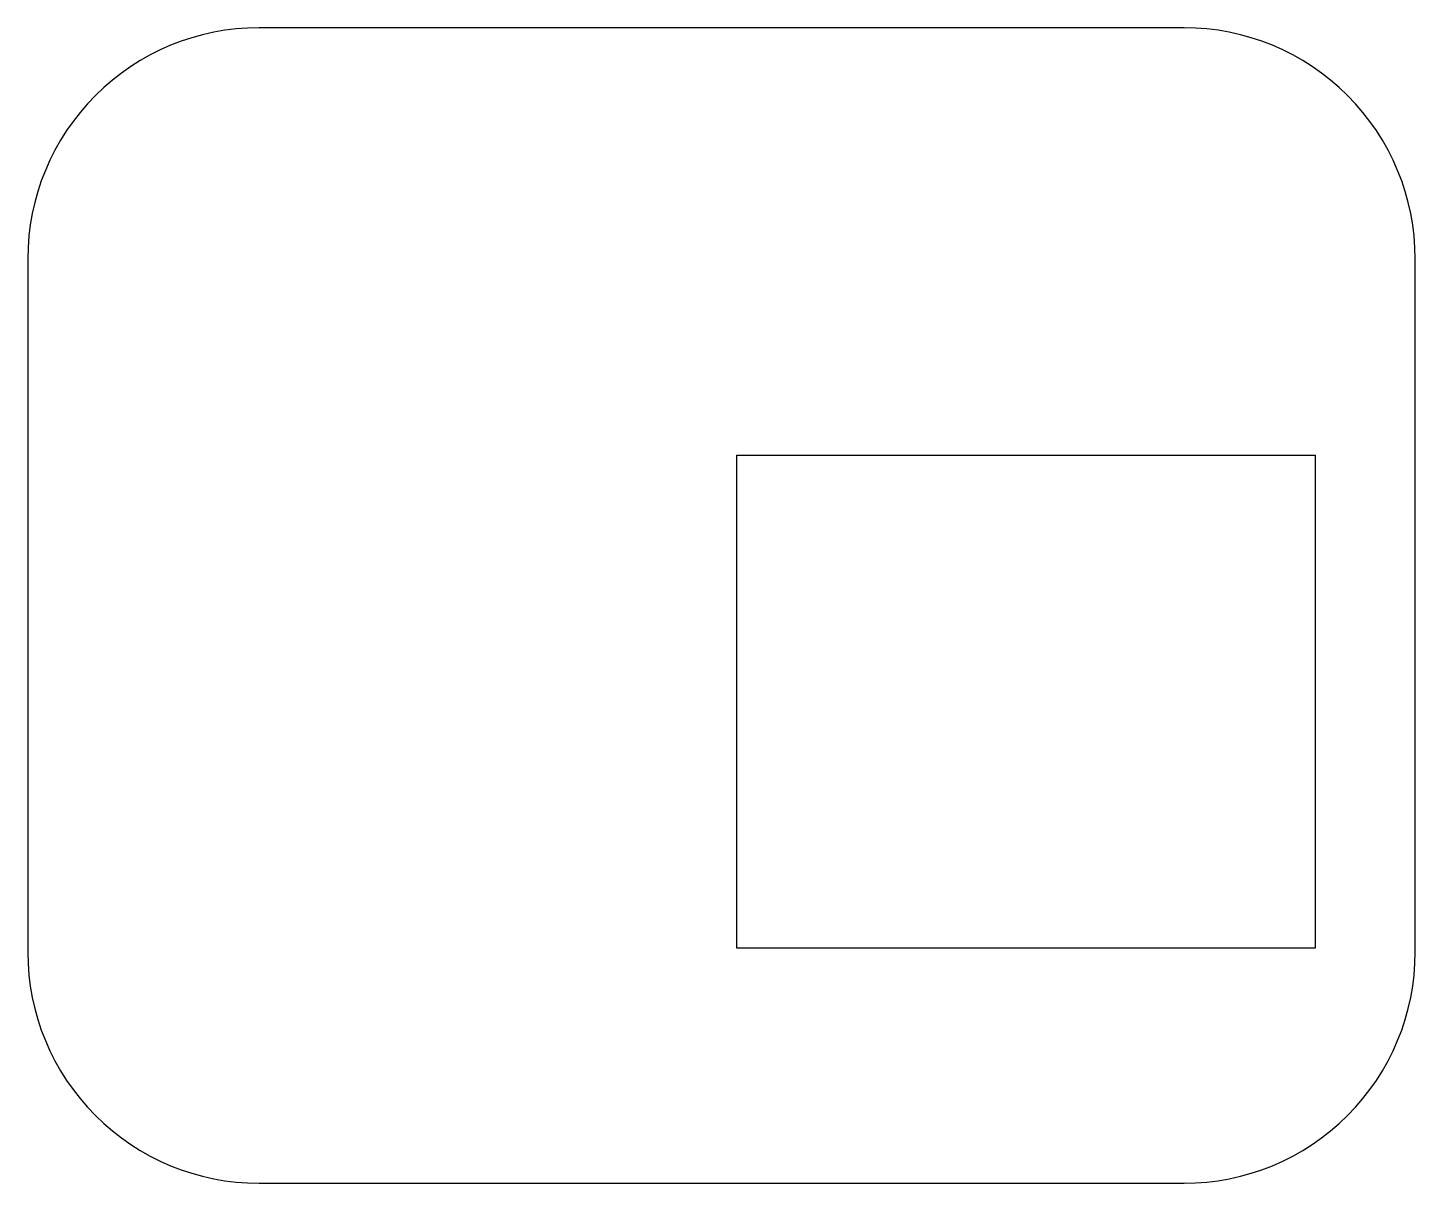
# Model space of a CAD drawing. Header units: millimetres. Extents: x -53 to -35, y 60 to 75.
import ezdxf

# ---------------------------------------------------------------- set-up
doc = ezdxf.new("R2010")
doc.units = ezdxf.units.MM
doc.layers.get('0').update_dxf_attribs({"linetype": 'CONTINUOUS'})

msp = doc.modelspace()

# ---------------------------------------------------------------- linework, layer by layer
msp.add_lwpolyline([(-50, 60), (-38, 60, 0.414214), (-35, 63), (-35, 72, 0.414214), (-38, 75), (-50, 75, 0.414214), (-53, 72), (-53, 63, 0.414214)], format="xyb", close=True)
msp.add_lwpolyline([(-36.3, 63.05), (-43.8, 63.05), (-43.8, 69.45), (-36.3, 69.45)], close=True)

doc.saveas('drawing.dxf')
